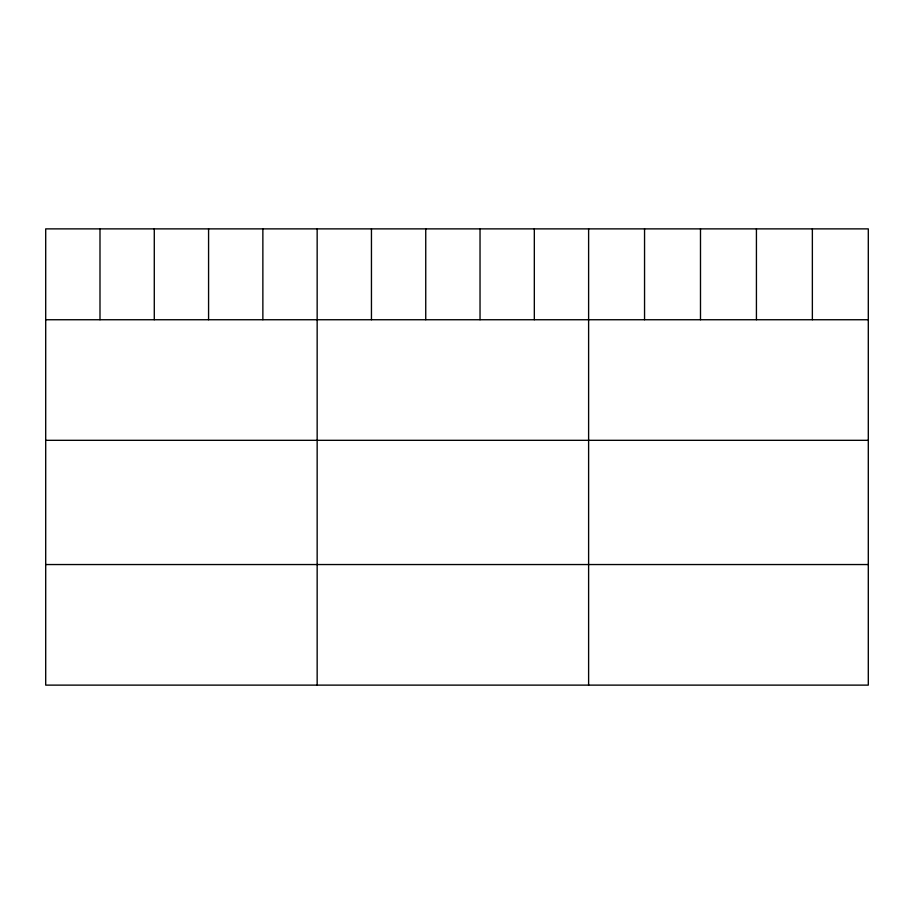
<?xml version="1.0" encoding="UTF-8"?>
<svg xmlns="http://www.w3.org/2000/svg" width="914" height="914" viewBox="0 0 914 914"><rect width="100%" height="100%" fill="white"/><g stroke="black" fill="none" stroke-linecap="round" stroke-linejoin="round"><path stroke-width="1.37" d="M868.3 319.74L868.3 685.123L45.7 685.123L45.7 228.877L868.3 228.877L868.3 319.74L45.7 319.74M45.7 440.32L868.3 440.32M45.7 564.544L868.3 564.544M812.363 228.877L812.363 319.74M756.426 228.877L756.426 319.74M700.49 228.877L700.49 319.74M644.553 228.877L644.553 319.74M588.616 228.877L588.616 685.123M534.324 228.877L534.324 319.74M480.033 228.877L480.033 319.74M425.741 228.877L425.741 319.74M371.45 228.877L371.45 319.74M317.158 228.877L317.158 685.123M262.866 228.877L262.866 319.74M208.575 228.877L208.575 319.74M154.283 228.877L154.283 319.74M99.992 228.877L99.992 319.74"/></g></svg>
